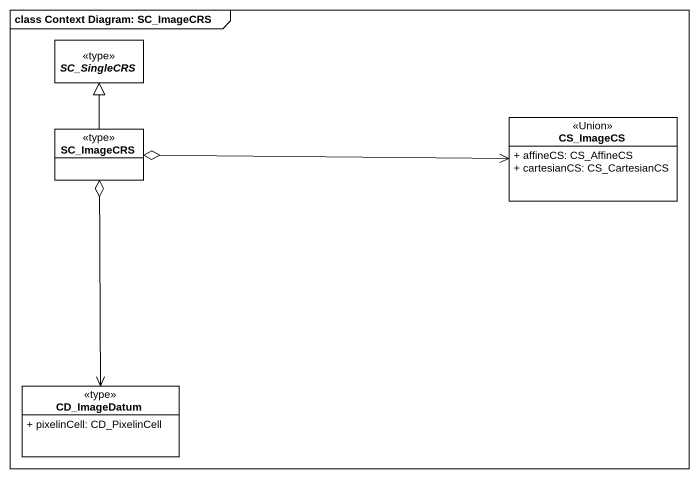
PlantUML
@startuml
mainframe class Context Diagram: SC_ImageCRS
hide circle
hide empty members
skinparam classAttributeIconSize 0
abstract class SC_SingleCRS <<type>>
class SC_ImageCRS <<type>>
class CS_ImageCS <<Union>> {
  + affineCS: CS_AffineCS
  + cartesianCS: CS_CartesianCS
}
class CD_ImageDatum <<type>> {
  + pixelinCell: CD_PixelinCell
}
SC_ImageCRS -up-|> SC_SingleCRS
SC_ImageCRS o-right-> CS_ImageCS
SC_ImageCRS o--> CD_ImageDatum
@enduml
